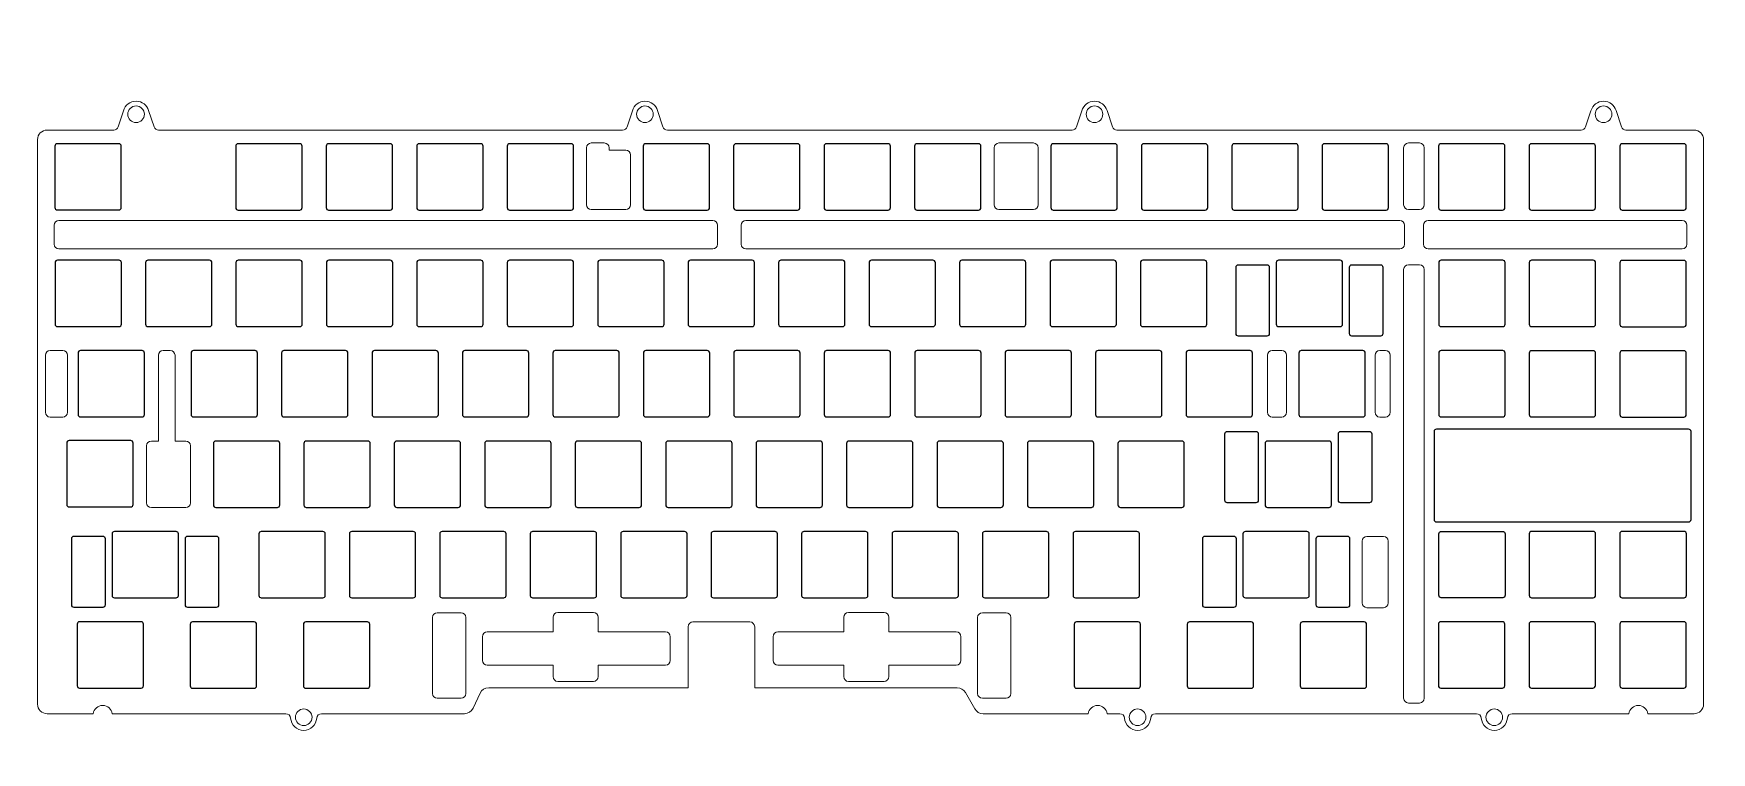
# Model space of a CAD drawing. Header units: millimetres. Extents: x -176 to 177, y -71 to 80.
import ezdxf

# ---------------------------------------------------------------- set-up
doc = ezdxf.new("R2010")
doc.units = ezdxf.units.MM
doc.header["$MEASUREMENT"] = 0

msp = doc.modelspace()

# ---------------------------------------------------------------- linework, layer by layer
at = {"color": 7, "linetype": 'Continuous', "true_color": 0xffffff}
for p, q in [((118.52, -3.3), (118.52, -21.8)), ((172.06, -2.8), (119.02, -2.8)), ((172.56, -21.8), (172.56, -3.3)), ((119.02, -22.3), (172.06, -22.3))]:
    msp.add_line(p, q, dxfattribs=at)
at = {"color": 7, "true_color": 0xffffff}
for points in [[(-157.59, 56.75, 0.414214), (-158.09, 57.25), (-171.04, 57.25, 0.414214), (-171.54, 56.75), (-171.54, 43.8, 0.414214), (-171.04, 43.3), (-158.09, 43.3, 0.414214), (-157.59, 43.8)], [(-119.55, 56.74, 0.414214), (-120.05, 57.24), (-133, 57.24, 0.414214), (-133.5, 56.74), (-133.5, 43.79, 0.414214), (-133, 43.29), (-120.05, 43.29, 0.414214), (-119.55, 43.79)], [(-100.52, 56.74, 0.414214), (-101.02, 57.24), (-113.97, 57.24, 0.414214), (-114.47, 56.74), (-114.47, 43.79, 0.414214), (-113.97, 43.29), (-101.02, 43.29, 0.414214), (-100.52, 43.79)], [(-81.48, 56.74, 0.414214), (-81.98, 57.24), (-94.93, 57.24, 0.414214), (-95.43, 56.74), (-95.43, 43.79, 0.414214), (-94.93, 43.29), (-81.98, 43.29, 0.414214), (-81.48, 43.79)], [(-62.46, 56.74, 0.414214), (-62.96, 57.24), (-75.91, 57.24, 0.414214), (-76.41, 56.74), (-76.41, 43.79, 0.414214), (-75.91, 43.29), (-62.96, 43.29, 0.414214), (-62.46, 43.79)], [(-33.86, 56.74, 0.414214), (-34.36, 57.24), (-47.31, 57.24, 0.414214), (-47.81, 56.74), (-47.81, 43.79, 0.414214), (-47.31, 43.29), (-34.36, 43.29, 0.414214), (-33.86, 43.79)], [(-14.84, 56.74, 0.414214), (-15.34, 57.24), (-28.29, 57.24, 0.414214), (-28.79, 56.74), (-28.79, 43.79, 0.414214), (-28.29, 43.29), (-15.34, 43.29, 0.414214), (-14.84, 43.79)], [(4.19, 56.74, 0.414214), (3.69, 57.24), (-9.26, 57.24, 0.414214), (-9.76, 56.74), (-9.76, 43.79, 0.414214), (-9.26, 43.29), (3.69, 43.29, 0.414214), (4.19, 43.79)], [(23.21, 56.74, 0.414214), (22.71, 57.24), (9.76, 57.24, 0.414214), (9.26, 56.74), (9.26, 43.79, 0.414214), (9.76, 43.29), (22.71, 43.29, 0.414214), (23.21, 43.79)], [(51.89, 56.74, 0.414214), (51.39, 57.24), (38.44, 57.24, 0.414214), (37.94, 56.74), (37.94, 43.79, 0.414214), (38.44, 43.29), (51.39, 43.29, 0.414214), (51.89, 43.79)], [(70.91, 56.74, 0.414214), (70.41, 57.24), (57.46, 57.24, 0.414214), (56.96, 56.74), (56.96, 43.79, 0.414214), (57.46, 43.29), (70.41, 43.29, 0.414214), (70.91, 43.79)], [(89.94, 56.74, 0.414214), (89.44, 57.24), (76.49, 57.24, 0.414214), (75.99, 56.74), (75.99, 43.79, 0.414214), (76.49, 43.29), (89.44, 43.29, 0.414214), (89.94, 43.79)], [(108.93, 56.74, 0.414214), (108.43, 57.24), (95.48, 57.24, 0.414214), (94.98, 56.74), (94.98, 43.79, 0.414214), (95.48, 43.29), (108.43, 43.29, 0.414214), (108.93, 43.79)], [(133.42, 56.74, 0.414214), (132.92, 57.24), (119.97, 57.24, 0.414214), (119.47, 56.74), (119.47, 43.79, 0.414214), (119.97, 43.29), (132.92, 43.29, 0.414214), (133.42, 43.79)], [(152.46, 56.74, 0.414214), (151.96, 57.24), (139.01, 57.24, 0.414214), (138.51, 56.74), (138.51, 43.79, 0.414214), (139.01, 43.29), (151.96, 43.29, 0.414214), (152.46, 43.79)], [(171.55, 56.74, 0.414214), (171.05, 57.24), (158.1, 57.24, 0.414214), (157.6, 56.74), (157.6, 43.79, 0.414214), (158.1, 43.29), (171.05, 43.29, 0.414214), (171.55, 43.79)], [(-157.56, 32.24, 0.414214), (-158.06, 32.74), (-171.01, 32.74, 0.414214), (-171.51, 32.24), (-171.51, 19.29, 0.414214), (-171.01, 18.79), (-158.06, 18.79, 0.414214), (-157.56, 19.29)], [(-138.53, 32.24, 0.414214), (-139.03, 32.74), (-151.98, 32.74, 0.414214), (-152.48, 32.24), (-152.48, 19.29, 0.414214), (-151.98, 18.79), (-139.03, 18.79, 0.414214), (-138.53, 19.29)], [(-119.53, 32.24, 0.414214), (-120.03, 32.74), (-132.98, 32.74, 0.414214), (-133.48, 32.24), (-133.48, 19.29, 0.414214), (-132.98, 18.79), (-120.03, 18.79, 0.414214), (-119.53, 19.29)], [(-100.5, 32.24, 0.414214), (-101, 32.74), (-113.95, 32.74, 0.414214), (-114.45, 32.24), (-114.45, 19.29, 0.414214), (-113.95, 18.79), (-101, 18.79, 0.414214), (-100.5, 19.29)], [(-81.48, 32.24, 0.414214), (-81.98, 32.74), (-94.93, 32.74, 0.414214), (-95.43, 32.24), (-95.43, 19.29, 0.414214), (-94.93, 18.79), (-81.98, 18.79, 0.414214), (-81.48, 19.29)], [(-62.46, 32.24, 0.414214), (-62.96, 32.74), (-75.91, 32.74, 0.414214), (-76.41, 32.24), (-76.41, 19.29, 0.414214), (-75.91, 18.79), (-62.96, 18.79, 0.414214), (-62.46, 19.29)], [(-43.43, 32.24, 0.414214), (-43.93, 32.74), (-56.88, 32.74, 0.414214), (-57.38, 32.24), (-57.38, 19.29, 0.414214), (-56.88, 18.79), (-43.93, 18.79, 0.414214), (-43.43, 19.29)], [(-24.41, 32.24, 0.414214), (-24.91, 32.74), (-37.86, 32.74, 0.414214), (-38.36, 32.24), (-38.36, 19.29, 0.414214), (-37.86, 18.79), (-24.91, 18.79, 0.414214), (-24.41, 19.29)], [(-5.39, 32.24, 0.414214), (-5.89, 32.74), (-18.84, 32.74, 0.414214), (-19.34, 32.24), (-19.34, 19.29, 0.414214), (-18.84, 18.79), (-5.89, 18.79, 0.414214), (-5.39, 19.29)], [(13.63, 32.24, 0.414214), (13.13, 32.74), (0.18, 32.74, 0.414214), (-0.32, 32.24), (-0.32, 19.29, 0.414214), (0.18, 18.79), (13.13, 18.79, 0.414214), (13.63, 19.29)], [(32.66, 32.24, 0.414214), (32.16, 32.74), (19.21, 32.74, 0.414214), (18.71, 32.24), (18.71, 19.29, 0.414214), (19.21, 18.79), (32.16, 18.79, 0.414214), (32.66, 19.29)], [(51.7, 32.24, 0.414214), (51.2, 32.74), (38.25, 32.74, 0.414214), (37.75, 32.24), (37.75, 19.29, 0.414214), (38.25, 18.79), (51.2, 18.79, 0.414214), (51.7, 19.29)], [(70.72, 32.24, 0.414214), (70.22, 32.74), (57.27, 32.74, 0.414214), (56.77, 32.24), (56.77, 19.29, 0.414214), (57.27, 18.79), (70.22, 18.79, 0.414214), (70.72, 19.29)], [(77.37, 31.77), (83.37, 31.77, -0.414214), (83.87, 31.27), (83.87, 17.27, -0.414214), (83.37, 16.77), (77.37, 16.77, -0.414214), (76.87, 17.27), (76.87, 31.27, -0.414214)], [(99.28, 32.24, 0.414214), (98.78, 32.74), (85.83, 32.74, 0.414214), (85.33, 32.24), (85.33, 19.29, 0.414214), (85.83, 18.79), (98.78, 18.79, 0.414214), (99.28, 19.29)], [(100.74, 31.27, -0.414214), (101.24, 31.77), (107.24, 31.77, -0.414214), (107.74, 31.27), (107.74, 17.27, -0.414214), (107.24, 16.77), (101.24, 16.77, -0.414214), (100.74, 17.27)], [(133.46, 32.24, 0.414214), (132.96, 32.74), (120.01, 32.74, 0.414214), (119.51, 32.24), (119.51, 19.29, 0.414214), (120.01, 18.79), (132.96, 18.79, 0.414214), (133.46, 19.29)], [(152.48, 32.24, 0.414214), (151.98, 32.74), (139.03, 32.74, 0.414214), (138.53, 32.24), (138.53, 19.29, 0.414214), (139.03, 18.79), (151.98, 18.79, 0.414214), (152.48, 19.29)], [(171.55, 32.2, 0.414214), (171.05, 32.7), (158.1, 32.7, 0.414214), (157.6, 32.2), (157.6, 19.25, 0.414214), (158.1, 18.75), (171.05, 18.75, 0.414214), (171.55, 19.25)], [(-152.72, 13.22, 0.414214), (-153.22, 13.72), (-166.17, 13.72, 0.414214), (-166.67, 13.22), (-166.67, 0.27, 0.414214), (-166.17, -0.23), (-153.22, -0.23, 0.414214), (-152.72, 0.27)], [(-128.95, 13.22, 0.414214), (-129.45, 13.72), (-142.4, 13.72, 0.414214), (-142.9, 13.22), (-142.9, 0.27, 0.414214), (-142.4, -0.23), (-129.45, -0.23, 0.414214), (-128.95, 0.27)], [(-109.92, 13.23, 0.414214), (-110.42, 13.73), (-123.37, 13.73, 0.414214), (-123.87, 13.23), (-123.87, 0.28, 0.414214), (-123.37, -0.22), (-110.42, -0.22, 0.414214), (-109.92, 0.28)], [(-90.9, 13.22, 0.414214), (-91.4, 13.72), (-104.35, 13.72, 0.414214), (-104.85, 13.22), (-104.85, 0.27, 0.414214), (-104.35, -0.23), (-91.4, -0.23, 0.414214), (-90.9, 0.27)], [(-71.88, 13.22, 0.414214), (-72.38, 13.72), (-85.33, 13.72, 0.414214), (-85.83, 13.22), (-85.83, 0.27, 0.414214), (-85.33, -0.23), (-72.38, -0.23, 0.414214), (-71.88, 0.27)], [(-52.86, 13.22, 0.414214), (-53.36, 13.72), (-66.31, 13.72, 0.414214), (-66.81, 13.22), (-66.81, 0.27, 0.414214), (-66.31, -0.23), (-53.36, -0.23, 0.414214), (-52.86, 0.27)], [(-33.83, 13.22, 0.414214), (-34.33, 13.72), (-47.28, 13.72, 0.414214), (-47.78, 13.22), (-47.78, 0.27, 0.414214), (-47.28, -0.23), (-34.33, -0.23, 0.414214), (-33.83, 0.27)], [(-14.81, 13.22, 0.414214), (-15.31, 13.72), (-28.26, 13.72, 0.414214), (-28.76, 13.22), (-28.76, 0.27, 0.414214), (-28.26, -0.23), (-15.31, -0.23, 0.414214), (-14.81, 0.27)], [(4.21, 13.22, 0.414214), (3.71, 13.72), (-9.24, 13.72, 0.414214), (-9.74, 13.22), (-9.74, 0.27, 0.414214), (-9.24, -0.23), (3.71, -0.23, 0.414214), (4.21, 0.27)], [(23.24, 13.22, 0.414214), (22.74, 13.72), (9.79, 13.72, 0.414214), (9.29, 13.22), (9.29, 0.27, 0.414214), (9.79, -0.23), (22.74, -0.23, 0.414214), (23.24, 0.27)], [(42.26, 13.22, 0.414214), (41.76, 13.72), (28.81, 13.72, 0.414214), (28.31, 13.22), (28.31, 0.27, 0.414214), (28.81, -0.23), (41.76, -0.23, 0.414214), (42.26, 0.27)], [(61.29, 13.22, 0.414214), (60.79, 13.72), (47.84, 13.72, 0.414214), (47.34, 13.22), (47.34, 0.27, 0.414214), (47.84, -0.23), (60.79, -0.23, 0.414214), (61.29, 0.27)], [(80.31, 13.22, 0.414214), (79.81, 13.72), (66.86, 13.72, 0.414214), (66.36, 13.22), (66.36, 0.27, 0.414214), (66.86, -0.23), (79.81, -0.23, 0.414214), (80.31, 0.27)], [(104.05, 13.22, 0.414214), (103.55, 13.72), (90.6, 13.72, 0.414214), (90.1, 13.22), (90.1, 0.27, 0.414214), (90.6, -0.23), (103.55, -0.23, 0.414214), (104.05, 0.27)], [(133.46, 13.22, 0.414214), (132.96, 13.72), (120.01, 13.72, 0.414214), (119.51, 13.22), (119.51, 0.27, 0.414214), (120.01, -0.23), (132.96, -0.23, 0.414214), (133.46, 0.27)], [(152.48, 13.21, 0.414214), (151.98, 13.71), (139.03, 13.71, 0.414214), (138.53, 13.21), (138.53, 0.26, 0.414214), (139.03, -0.24), (151.98, -0.24, 0.414214), (152.48, 0.26)], [(171.55, 13.2, 0.414214), (171.05, 13.7), (158.1, 13.7, 0.414214), (157.6, 13.2), (157.6, 0.25, 0.414214), (158.1, -0.25), (171.05, -0.25, 0.414214), (171.55, 0.25)], [(81.53, -17.78, -0.414214), (81.03, -18.28), (75.03, -18.28, -0.414214), (74.53, -17.78), (74.53, -3.78, -0.414214), (75.03, -3.28), (81.03, -3.28, -0.414214), (81.53, -3.78)], [(104.91, -18.28), (98.91, -18.28, -0.414214), (98.41, -17.78), (98.41, -3.78, -0.414214), (98.91, -3.28), (104.91, -3.28, -0.414214), (105.41, -3.78), (105.41, -17.78, -0.414214)], [(-155.1, -5.71, 0.414214), (-155.6, -5.21), (-168.55, -5.21, 0.414214), (-169.05, -5.71), (-169.05, -18.66, 0.414214), (-168.55, -19.16), (-155.6, -19.16, 0.414214), (-155.1, -18.66)], [(-124.25, -5.81, 0.414214), (-124.75, -5.31), (-137.7, -5.31, 0.414214), (-138.2, -5.81), (-138.2, -18.76, 0.414214), (-137.7, -19.26), (-124.75, -19.26, 0.414214), (-124.25, -18.76)], [(-105.23, -5.81, 0.414214), (-105.73, -5.31), (-118.68, -5.31, 0.414214), (-119.18, -5.81), (-119.18, -18.76, 0.414214), (-118.68, -19.26), (-105.73, -19.26, 0.414214), (-105.23, -18.76)], [(-86.21, -5.81, 0.414214), (-86.71, -5.31), (-99.66, -5.31, 0.414214), (-100.16, -5.81), (-100.16, -18.76, 0.414214), (-99.66, -19.26), (-86.71, -19.26, 0.414214), (-86.21, -18.76)], [(-67.19, -5.81, 0.414214), (-67.69, -5.31), (-80.64, -5.31, 0.414214), (-81.14, -5.81), (-81.14, -18.76, 0.414214), (-80.64, -19.26), (-67.69, -19.26, 0.414214), (-67.19, -18.76)], [(-48.16, -5.81, 0.414214), (-48.66, -5.31), (-61.61, -5.31, 0.414214), (-62.11, -5.81), (-62.11, -18.76, 0.414214), (-61.61, -19.26), (-48.66, -19.26, 0.414214), (-48.16, -18.76)], [(-29.12, -5.81, 0.414214), (-29.62, -5.31), (-42.57, -5.31, 0.414214), (-43.07, -5.81), (-43.07, -18.76, 0.414214), (-42.57, -19.26), (-29.62, -19.26, 0.414214), (-29.12, -18.76)], [(-10.12, -5.81, 0.414214), (-10.62, -5.31), (-23.57, -5.31, 0.414214), (-24.07, -5.81), (-24.07, -18.76, 0.414214), (-23.57, -19.26), (-10.62, -19.26, 0.414214), (-10.12, -18.76)], [(8.91, -5.81, 0.414214), (8.41, -5.31), (-4.54, -5.31, 0.414214), (-5.04, -5.81), (-5.04, -18.76, 0.414214), (-4.54, -19.26), (8.41, -19.26, 0.414214), (8.91, -18.76)], [(27.93, -5.81, 0.414214), (27.43, -5.31), (14.48, -5.31, 0.414214), (13.98, -5.81), (13.98, -18.76, 0.414214), (14.48, -19.26), (27.43, -19.26, 0.414214), (27.93, -18.76)], [(46.95, -5.81, 0.414214), (46.45, -5.31), (33.5, -5.31, 0.414214), (33, -5.81), (33, -18.76, 0.414214), (33.5, -19.26), (46.45, -19.26, 0.414214), (46.95, -18.76)], [(65.99, -5.81, 0.414214), (65.49, -5.31), (52.54, -5.31, 0.414214), (52.04, -5.81), (52.04, -18.76, 0.414214), (52.54, -19.26), (65.49, -19.26, 0.414214), (65.99, -18.76)], [(96.94, -5.81, 0.414214), (96.44, -5.31), (83.49, -5.31, 0.414214), (82.99, -5.81), (82.99, -18.76, 0.414214), (83.49, -19.26), (96.44, -19.26, 0.414214), (96.94, -18.76)], [(-145.57, -24.83, 0.414214), (-146.07, -24.33), (-159.02, -24.33, 0.414214), (-159.52, -24.83), (-159.52, -37.78, 0.414214), (-159.02, -38.28), (-146.07, -38.28, 0.414214), (-145.57, -37.78)], [(-114.68, -24.83, 0.414214), (-115.18, -24.33), (-128.13, -24.33, 0.414214), (-128.63, -24.83), (-128.63, -37.78, 0.414214), (-128.13, -38.28), (-115.18, -38.28, 0.414214), (-114.68, -37.78)], [(-95.67, -24.83, 0.414214), (-96.17, -24.33), (-109.12, -24.33, 0.414214), (-109.62, -24.83), (-109.62, -37.78, 0.414214), (-109.12, -38.28), (-96.17, -38.28, 0.414214), (-95.67, -37.78)], [(-76.65, -24.83, 0.414214), (-77.15, -24.33), (-90.1, -24.33, 0.414214), (-90.6, -24.83), (-90.6, -37.78, 0.414214), (-90.1, -38.28), (-77.15, -38.28, 0.414214), (-76.65, -37.78)], [(-57.62, -24.83, 0.414214), (-58.12, -24.33), (-71.07, -24.33, 0.414214), (-71.57, -24.83), (-71.57, -37.78, 0.414214), (-71.07, -38.28), (-58.12, -38.28, 0.414214), (-57.62, -37.78)], [(-38.6, -24.83, 0.414214), (-39.1, -24.33), (-52.05, -24.33, 0.414214), (-52.55, -24.83), (-52.55, -37.78, 0.414214), (-52.05, -38.28), (-39.1, -38.28, 0.414214), (-38.6, -37.78)], [(-19.58, -24.83, 0.414214), (-20.08, -24.33), (-33.03, -24.33, 0.414214), (-33.53, -24.83), (-33.53, -37.78, 0.414214), (-33.03, -38.28), (-20.08, -38.28, 0.414214), (-19.58, -37.78)], [(-0.55, -24.83, 0.414214), (-1.05, -24.33), (-14, -24.33, 0.414214), (-14.5, -24.83), (-14.5, -37.78, 0.414214), (-14, -38.28), (-1.05, -38.28, 0.414214), (-0.55, -37.78)], [(18.47, -24.83, 0.414214), (17.97, -24.33), (5.02, -24.33, 0.414214), (4.52, -24.83), (4.52, -37.78, 0.414214), (5.02, -38.28), (17.97, -38.28, 0.414214), (18.47, -37.78)], [(37.49, -24.83, 0.414214), (36.99, -24.33), (24.04, -24.33, 0.414214), (23.54, -24.83), (23.54, -37.78, 0.414214), (24.04, -38.28), (36.99, -38.28, 0.414214), (37.49, -37.78)], [(56.54, -24.83, 0.414214), (56.04, -24.33), (43.09, -24.33, 0.414214), (42.59, -24.83), (42.59, -37.78, 0.414214), (43.09, -38.28), (56.04, -38.28, 0.414214), (56.54, -37.78)], [(92.28, -24.83, 0.414214), (91.78, -24.33), (78.83, -24.33, 0.414214), (78.33, -24.83), (78.33, -37.78, 0.414214), (78.83, -38.28), (91.78, -38.28, 0.414214), (92.28, -37.78)], [(133.45, -37.75, -0.414214), (132.95, -38.25), (120.03, -38.25, -0.414214), (119.53, -37.75), (119.53, -24.8, -0.414214), (120.03, -24.3), (132.95, -24.3, -0.414214), (133.45, -24.8)], [(152.48, -24.8, 0.414214), (151.98, -24.3), (139.03, -24.3, 0.414214), (138.53, -24.8), (138.53, -37.75, 0.414214), (139.03, -38.25), (151.98, -38.25, 0.414214), (152.48, -37.75)], [(157.57, -24.8), (157.57, -37.75, 0.414214), (158.07, -38.25), (171.1, -38.25, 0.414214), (171.6, -37.75), (171.6, -24.8, 0.414214), (171.1, -24.3), (158.07, -24.3, 0.414214)], [(-167.49, -25.3), (-161.49, -25.3, -0.414214), (-160.99, -25.8), (-160.99, -39.8, -0.414214), (-161.49, -40.3), (-167.49, -40.3, -0.414214), (-167.99, -39.8), (-167.99, -25.8, -0.414214)], [(-144.11, -25.8, -0.414214), (-143.61, -25.3), (-137.61, -25.3, -0.414214), (-137.11, -25.8), (-137.11, -39.8, -0.414214), (-137.61, -40.3), (-143.61, -40.3, -0.414214), (-144.11, -39.8)], [(70.37, -25.3), (76.37, -25.3, -0.414214), (76.87, -25.8), (76.87, -39.8, -0.414214), (76.37, -40.3), (70.37, -40.3, -0.414214), (69.87, -39.8), (69.87, -25.8, -0.414214)], [(93.75, -25.8, -0.414214), (94.25, -25.3), (100.25, -25.3, -0.414214), (100.75, -25.8), (100.75, -39.8, -0.414214), (100.25, -40.3), (94.25, -40.3, -0.414214), (93.75, -39.8)], [(-152.91, -43.81, 0.414214), (-153.41, -43.31), (-166.36, -43.31, 0.414214), (-166.86, -43.81), (-166.86, -56.76, 0.414214), (-166.36, -57.26), (-153.41, -57.26, 0.414214), (-152.91, -56.76)], [(-129.14, -43.85, 0.414214), (-129.64, -43.35), (-142.59, -43.35, 0.414214), (-143.09, -43.85), (-143.09, -56.8, 0.414214), (-142.59, -57.3), (-129.64, -57.3, 0.414214), (-129.14, -56.8)], [(-105.33, -43.85, 0.414214), (-105.83, -43.35), (-118.78, -43.35, 0.414214), (-119.28, -43.85), (-119.28, -56.8, 0.414214), (-118.78, -57.3), (-105.83, -57.3, 0.414214), (-105.33, -56.8)], [(56.78, -43.85, 0.414214), (56.28, -43.35), (43.33, -43.35, 0.414214), (42.83, -43.85), (42.83, -56.8, 0.414214), (43.33, -57.3), (56.28, -57.3, 0.414214), (56.78, -56.8)], [(80.56, -43.85, 0.414214), (80.06, -43.35), (67.11, -43.35, 0.414214), (66.61, -43.85), (66.61, -56.8, 0.414214), (67.11, -57.3), (80.06, -57.3, 0.414214), (80.56, -56.8)], [(104.32, -43.85, 0.414214), (103.82, -43.35), (90.87, -43.35, 0.414214), (90.37, -43.85), (90.37, -56.8, 0.414214), (90.87, -57.3), (103.82, -57.3, 0.414214), (104.32, -56.8)], [(133.38, -43.81, 0.414214), (132.88, -43.31), (119.93, -43.31, 0.414214), (119.43, -43.81), (119.43, -56.76, 0.414214), (119.93, -57.26), (132.88, -57.26, 0.414214), (133.38, -56.76)], [(152.44, -43.81, 0.414214), (151.94, -43.31), (138.99, -43.31, 0.414214), (138.49, -43.81), (138.49, -56.76, 0.414214), (138.99, -57.26), (151.94, -57.26, 0.414214), (152.44, -56.76)], [(171.55, -43.81, 0.414214), (171.05, -43.31), (158.1, -43.31, 0.414214), (157.6, -43.81), (157.6, -56.76, 0.414214), (158.1, -57.26), (171.05, -57.26, 0.414214), (171.55, -56.76)]]:
    msp.add_lwpolyline(points, format="xyb", close=True, dxfattribs=at)
at = {"color": 7, "linetype": 'Continuous', "true_color": 0xffffff}
for centre, start, end in [((119.02, -3.3), 90, 180), ((172.06, -3.3), 0, 90), ((119.02, -21.8), 180, 270), ((172.06, -21.8), 270, 0)]:
    msp.add_arc(centre, 0.5, start, end, dxfattribs=at)
at = {"color": 7, "lineweight": 9, "true_color": 0xffffff}
for points, knots in [([(-82.13, -58.35), (-82.13, -58.35), (-83.59, -61.5), (-83.59, -61.5), (-83.93, -62.22), (-84.61, -62.65), (-85.4, -62.65), (-85.4, -62.65), (-115.48, -62.65), (-115.48, -62.65), (-116.01, -62.65), (-116.45, -63.06), (-116.48, -63.58), (-116.58, -65.02), (-117.77, -66.15), (-119.22, -66.15), (-120.68, -66.15), (-121.87, -65.02), (-121.97, -63.58), (-122, -63.06), (-122.44, -62.65), (-122.97, -62.65), (-122.97, -62.65), (-159.5, -62.65), (-159.5, -62.65), (-159.62, -61.66), (-160.47, -60.9), (-161.49, -60.9), (-162.5, -60.9), (-163.35, -61.66), (-163.47, -62.65), (-163.47, -62.65), (-173.2, -62.65), (-173.2, -62.65), (-174.3, -62.65), (-175.2, -61.75), (-175.2, -60.65), (-175.2, -60.65), (-175.2, 58.1), (-175.2, 58.1), (-175.2, 59.2), (-174.3, 60.1), (-173.2, 60.1), (-173.2, 60.1), (-159.18, 60.1), (-159.18, 60.1), (-158.74, 60.1), (-158.37, 60.37), (-158.23, 60.79), (-158.23, 60.79), (-157.11, 64.18), (-157.11, 64.18), (-156.79, 65.33), (-155.72, 66.18), (-154.47, 66.18), (-153.21, 66.18), (-152.16, 65.35), (-151.83, 64.2), (-151.83, 64.2), (-150.7, 60.79), (-150.7, 60.79), (-150.56, 60.37), (-150.19, 60.1), (-149.75, 60.1), (-149.75, 60.1), (-52.15, 60.1), (-52.15, 60.1), (-51.71, 60.1), (-51.34, 60.37), (-51.2, 60.79), (-51.2, 60.79), (-50.08, 64.18), (-50.08, 64.18), (-49.76, 65.33), (-48.69, 66.18), (-47.44, 66.18), (-46.19, 66.18), (-45.13, 65.35), (-44.8, 64.2), (-44.8, 64.2), (-44.8, 64.2), (-44.8, 64.2), (-44.8, 64.2), (-43.67, 60.79), (-43.67, 60.79), (-43.53, 60.37), (-43.16, 60.1), (-42.72, 60.1), (-42.72, 60.1), (42.39, 60.1), (42.39, 60.1), (42.83, 60.1), (43.2, 60.37), (43.34, 60.79), (43.34, 60.79), (44.46, 64.18), (44.46, 64.18), (44.78, 65.33), (45.85, 66.18), (47.1, 66.18), (48.35, 66.18), (49.41, 65.35), (49.74, 64.2), (49.74, 64.2), (49.74, 64.2), (49.74, 64.2), (49.74, 64.2), (50.87, 60.79), (50.87, 60.79), (51.01, 60.37), (51.38, 60.1), (51.82, 60.1), (51.82, 60.1), (149.45, 60.1), (149.45, 60.1), (149.89, 60.1), (150.26, 60.37), (150.4, 60.79), (150.4, 60.79), (151.52, 64.18), (151.52, 64.18), (151.84, 65.33), (152.91, 66.18), (154.16, 66.18), (155.41, 66.18), (156.47, 65.35), (156.8, 64.2), (156.8, 64.2), (156.8, 64.2), (156.8, 64.2), (156.8, 64.2), (157.93, 60.79), (157.93, 60.79), (158.07, 60.37), (158.44, 60.1), (158.88, 60.1), (158.88, 60.1), (173.2, 60.1), (173.2, 60.1), (174.3, 60.1), (175.2, 59.2), (175.2, 58.1), (175.2, 58.1), (175.2, -60.65), (175.2, -60.65), (175.2, -61.75), (174.3, -62.65), (173.2, -62.65), (173.2, -62.65), (163.47, -62.65), (163.47, -62.65), (163.35, -61.66), (162.5, -60.9), (161.48, -60.9), (160.47, -60.9), (159.62, -61.66), (159.5, -62.65), (159.5, -62.65), (134.94, -62.65), (134.94, -62.65), (134.41, -62.65), (133.97, -63.06), (133.94, -63.58), (133.84, -65.02), (132.65, -66.15), (131.19, -66.15), (129.74, -66.15), (128.55, -65.02), (128.45, -63.58), (128.42, -63.06), (127.98, -62.65), (127.45, -62.65), (127.45, -62.65), (59.92, -62.65), (59.92, -62.65), (59.39, -62.65), (58.95, -63.06), (58.92, -63.58), (58.82, -65.02), (57.63, -66.15), (56.17, -66.15), (54.72, -66.15), (53.53, -65.02), (53.43, -63.58), (53.4, -63.06), (52.96, -62.65), (52.43, -62.65), (52.43, -62.65), (49.75, -62.65), (49.75, -62.65), (49.63, -61.66), (48.78, -60.9), (47.77, -60.9), (46.75, -60.9), (45.9, -61.66), (45.78, -62.65), (45.78, -62.65), (23.67, -62.65), (23.67, -62.65), (22.94, -62.65), (22.31, -62.29), (21.94, -61.65), (21.94, -61.65), (19.95, -58.2), (19.95, -58.2), (19.58, -57.56), (18.95, -57.2), (18.22, -57.2), (18.22, -57.2), (-24.37, -57.2), (-24.37, -57.2), (-24.37, -57.2), (-24.37, -44.35), (-24.37, -44.35), (-24.37, -43.8), (-24.82, -43.35), (-25.37, -43.35), (-29.37, -43.35), (-33.37, -43.35), (-37.37, -43.35), (-37.92, -43.35), (-38.37, -43.8), (-38.37, -44.35), (-38.37, -44.35), (-38.37, -57.2), (-38.37, -57.2), (-38.37, -57.2), (-80.31, -57.2), (-80.31, -57.2), (-81.11, -57.2), (-81.79, -57.63), (-82.13, -58.35)], [0, 0, 0, 0, 1, 1, 1, 2, 2, 2, 3, 3, 3, 4, 4, 4, 5, 5, 5, 6, 6, 6, 7, 7, 7, 8, 8, 8, 9, 9, 9, 10, 10, 10, 11, 11, 11, 12, 12, 12, 13, 13, 13, 14, 14, 14, 15, 15, 15, 16, 16, 16, 17, 17, 17, 18, 18, 18, 19, 19, 19, 20, 20, 20, 21, 21, 21, 22, 22, 22, 23, 23, 23, 24, 24, 24, 25, 25, 25, 26, 26, 26, 27, 27, 27, 28, 28, 28, 29, 29, 29, 30, 30, 30, 31, 31, 31, 32, 32, 32, 33, 33, 33, 34, 34, 34, 35, 35, 35, 36, 36, 36, 37, 37, 37, 38, 38, 38, 39, 39, 39, 40, 40, 40, 41, 41, 41, 42, 42, 42, 43, 43, 43, 44, 44, 44, 45, 45, 45, 46, 46, 46, 47, 47, 47, 48, 48, 48, 49, 49, 49, 50, 50, 50, 51, 51, 51, 52, 52, 52, 53, 53, 53, 54, 54, 54, 55, 55, 55, 56, 56, 56, 57, 57, 57, 58, 58, 58, 59, 59, 59, 60, 60, 60, 61, 61, 61, 62, 62, 62, 63, 63, 63, 64, 64, 64, 65, 65, 65, 66, 66, 66, 67, 67, 67, 68, 68, 68, 69, 69, 69, 70, 70, 70, 71, 71, 71, 72, 72, 72, 73, 73, 73, 74, 74, 74, 75, 75, 75, 76, 76, 76, 77, 77, 77, 77]), ([(-154.47, 65.18), (-153.5, 65.18), (-152.72, 64.4), (-152.72, 63.43), (-152.72, 62.46), (-153.5, 61.68), (-154.47, 61.68), (-155.43, 61.68), (-156.22, 62.46), (-156.22, 63.43), (-156.22, 64.4), (-155.43, 65.18), (-154.47, 65.18)], [0, 0, 0, 0, 1, 1, 1, 2, 2, 2, 3, 3, 3, 4, 4, 4, 4]), ([(-47.44, 65.18), (-46.47, 65.18), (-45.69, 64.4), (-45.69, 63.43), (-45.69, 62.46), (-46.47, 61.68), (-47.44, 61.68), (-48.4, 61.68), (-49.19, 62.46), (-49.19, 63.43), (-49.19, 64.4), (-48.4, 65.18), (-47.44, 65.18)], [0, 0, 0, 0, 1, 1, 1, 2, 2, 2, 3, 3, 3, 4, 4, 4, 4]), ([(47.1, 65.18), (48.07, 65.18), (48.85, 64.4), (48.85, 63.43), (48.85, 62.46), (48.07, 61.68), (47.1, 61.68), (46.14, 61.68), (45.35, 62.46), (45.35, 63.43), (45.35, 64.4), (46.14, 65.18), (47.1, 65.18)], [0, 0, 0, 0, 1, 1, 1, 2, 2, 2, 3, 3, 3, 4, 4, 4, 4]), ([(154.16, 65.18), (155.13, 65.18), (155.91, 64.4), (155.91, 63.43), (155.91, 62.46), (155.13, 61.68), (154.16, 61.68), (153.2, 61.68), (152.41, 62.46), (152.41, 63.43), (152.41, 64.4), (153.2, 65.18), (154.16, 65.18)], [0, 0, 0, 0, 1, 1, 1, 2, 2, 2, 3, 3, 3, 4, 4, 4, 4]), ([(-58.74, 57.4), (-58.74, 57.4), (-55.99, 57.4), (-55.99, 57.4), (-55.44, 57.4), (-54.99, 56.95), (-54.99, 56.4), (-54.99, 56.4), (-54.99, 55.9), (-54.99, 55.9), (-54.99, 55.9), (-51.49, 55.9), (-51.49, 55.9), (-50.94, 55.9), (-50.49, 55.45), (-50.49, 54.9), (-50.49, 54.9), (-50.49, 44.4), (-50.49, 44.4), (-50.49, 43.85), (-50.94, 43.4), (-51.49, 43.4), (-51.49, 43.4), (-58.74, 43.4), (-58.74, 43.4), (-59.29, 43.4), (-59.74, 43.85), (-59.74, 44.4), (-59.74, 44.4), (-59.74, 56.4), (-59.74, 56.4), (-59.74, 56.95), (-59.29, 57.4), (-58.74, 57.4)], [0, 0, 0, 0, 1, 1, 1, 2, 2, 2, 3, 3, 3, 4, 4, 4, 5, 5, 5, 6, 6, 6, 7, 7, 7, 8, 8, 8, 9, 9, 9, 10, 10, 10, 11, 11, 11, 11]), ([(26.99, 57.4), (26.99, 57.4), (34.24, 57.4), (34.24, 57.4), (34.79, 57.4), (35.24, 56.95), (35.24, 56.4), (35.24, 56.4), (35.24, 44.4), (35.24, 44.4), (35.24, 43.85), (34.79, 43.4), (34.24, 43.4), (34.24, 43.4), (26.99, 43.4), (26.99, 43.4), (26.44, 43.4), (25.99, 43.85), (25.99, 44.4), (25.99, 44.4), (25.99, 56.4), (25.99, 56.4), (25.99, 56.95), (26.44, 57.4), (26.99, 57.4)], [0, 0, 0, 0, 1, 1, 1, 2, 2, 2, 3, 3, 3, 4, 4, 4, 5, 5, 5, 6, 6, 6, 7, 7, 7, 8, 8, 8, 8]), ([(113.12, 57.4), (113.12, 57.4), (115.47, 57.4), (115.47, 57.4), (116.03, 57.4), (116.47, 56.95), (116.47, 56.4), (116.47, 56.4), (116.47, 44.4), (116.47, 44.4), (116.47, 43.85), (116.03, 43.4), (115.47, 43.4), (115.47, 43.4), (113.12, 43.4), (113.12, 43.4), (112.58, 43.4), (112.12, 43.85), (112.12, 44.4), (112.12, 44.4), (112.12, 56.4), (112.12, 56.4), (112.12, 56.95), (112.58, 57.4), (113.12, 57.4)], [0, 0, 0, 0, 1, 1, 1, 2, 2, 2, 3, 3, 3, 4, 4, 4, 5, 5, 5, 6, 6, 6, 7, 7, 7, 8, 8, 8, 8]), ([(-170.7, 41.1), (-170.7, 41.1), (-33.2, 41.1), (-33.2, 41.1), (-32.65, 41.1), (-32.2, 40.65), (-32.2, 40.1), (-32.2, 40.1), (-32.2, 36.1), (-32.2, 36.1), (-32.2, 35.55), (-32.65, 35.1), (-33.2, 35.1), (-33.2, 35.1), (-170.7, 35.1), (-170.7, 35.1), (-171.25, 35.1), (-171.7, 35.55), (-171.7, 36.1), (-171.7, 36.1), (-171.7, 40.1), (-171.7, 40.1), (-171.7, 40.65), (-171.25, 41.1), (-170.7, 41.1)], [0, 0, 0, 0, 1, 1, 1, 2, 2, 2, 3, 3, 3, 4, 4, 4, 5, 5, 5, 6, 6, 6, 7, 7, 7, 8, 8, 8, 8]), ([(-26.2, 41.1), (-26.2, 41.1), (111.3, 41.1), (111.3, 41.1), (111.85, 41.1), (112.3, 40.65), (112.3, 40.1), (112.3, 40.1), (112.3, 36.1), (112.3, 36.1), (112.3, 35.55), (111.85, 35.1), (111.3, 35.1), (111.3, 35.1), (-26.2, 35.1), (-26.2, 35.1), (-26.75, 35.1), (-27.2, 35.55), (-27.2, 36.1), (-27.2, 36.1), (-27.2, 40.1), (-27.2, 40.1), (-27.2, 40.65), (-26.75, 41.1), (-26.2, 41.1)], [0, 0, 0, 0, 1, 1, 1, 2, 2, 2, 3, 3, 3, 4, 4, 4, 5, 5, 5, 6, 6, 6, 7, 7, 7, 8, 8, 8, 8]), ([(117.3, 41.1), (117.3, 41.1), (170.7, 41.1), (170.7, 41.1), (171.25, 41.1), (171.7, 40.65), (171.7, 40.1), (171.7, 40.1), (171.7, 36.1), (171.7, 36.1), (171.7, 35.55), (171.25, 35.1), (170.7, 35.1), (170.7, 35.1), (117.3, 35.1), (117.3, 35.1), (116.75, 35.1), (116.3, 35.55), (116.3, 36.1), (116.3, 36.1), (116.3, 40.1), (116.3, 40.1), (116.3, 40.65), (116.75, 41.1), (117.3, 41.1)], [0, 0, 0, 0, 1, 1, 1, 2, 2, 2, 3, 3, 3, 4, 4, 4, 5, 5, 5, 6, 6, 6, 7, 7, 7, 8, 8, 8, 8]), ([(113.12, 31.8), (113.12, 31.8), (115.47, 31.8), (115.47, 31.8), (116.03, 31.8), (116.47, 31.35), (116.47, 30.8), (116.47, 30.8), (116.47, -59.4), (116.47, -59.4), (116.47, -59.95), (116.03, -60.4), (115.47, -60.4), (115.47, -60.4), (113.12, -60.4), (113.12, -60.4), (112.58, -60.4), (112.12, -59.95), (112.12, -59.4), (112.12, -59.4), (112.12, 30.8), (112.12, 30.8), (112.12, 31.35), (112.58, 31.8), (113.12, 31.8)], [0, 0, 0, 0, 1, 1, 1, 2, 2, 2, 3, 3, 3, 4, 4, 4, 5, 5, 5, 6, 6, 6, 7, 7, 7, 8, 8, 8, 8]), ([(-172.54, 13.75), (-172.54, 13.75), (-169.89, 13.75), (-169.89, 13.75), (-169.34, 13.75), (-168.89, 13.3), (-168.89, 12.75), (-168.89, 12.75), (-168.89, 0.75), (-168.89, 0.75), (-168.89, 0.2), (-169.34, -0.25), (-169.89, -0.25), (-169.89, -0.25), (-172.54, -0.25), (-172.54, -0.25), (-173.09, -0.25), (-173.54, 0.2), (-173.54, 0.75), (-173.54, 0.75), (-173.54, 12.75), (-173.54, 12.75), (-173.54, 13.3), (-173.09, 13.75), (-172.54, 13.75)], [0, 0, 0, 0, 1, 1, 1, 2, 2, 2, 3, 3, 3, 4, 4, 4, 5, 5, 5, 6, 6, 6, 7, 7, 7, 8, 8, 8, 8]), ([(-148.78, 13.75), (-148.78, 13.75), (-147.28, 13.75), (-147.28, 13.75), (-146.73, 13.75), (-146.28, 13.3), (-146.28, 12.75), (-146.28, 12.75), (-146.28, -5.3), (-146.28, -5.3), (-146.28, -5.3), (-144.01, -5.3), (-144.01, -5.3), (-143.46, -5.3), (-143.01, -5.75), (-143.01, -6.3), (-143.01, -6.3), (-143.01, -18.3), (-143.01, -18.3), (-143.01, -18.85), (-143.46, -19.3), (-144.01, -19.3), (-144.01, -19.3), (-151.26, -19.3), (-151.26, -19.3), (-151.81, -19.3), (-152.26, -18.85), (-152.26, -18.3), (-152.26, -18.3), (-152.26, -6.3), (-152.26, -6.3), (-152.26, -5.75), (-151.81, -5.3), (-151.26, -5.3), (-151.26, -5.3), (-149.78, -5.3), (-149.78, -5.3), (-149.78, -5.3), (-149.78, 12.75), (-149.78, 12.75), (-149.78, 13.3), (-149.33, 13.75), (-148.78, 13.75)], [0, 0, 0, 0, 1, 1, 1, 2, 2, 2, 3, 3, 3, 4, 4, 4, 5, 5, 5, 6, 6, 6, 7, 7, 7, 8, 8, 8, 9, 9, 9, 10, 10, 10, 11, 11, 11, 12, 12, 12, 13, 13, 13, 14, 14, 14, 14]), ([(84.48, 13.75), (84.48, 13.75), (86.48, 13.75), (86.48, 13.75), (87.03, 13.75), (87.48, 13.3), (87.48, 12.75), (87.48, 12.75), (87.48, 0.75), (87.48, 0.75), (87.48, 0.2), (87.03, -0.25), (86.48, -0.25), (86.48, -0.25), (84.48, -0.25), (84.48, -0.25), (83.93, -0.25), (83.48, 0.2), (83.48, 0.75), (83.48, 0.75), (83.48, 12.75), (83.48, 12.75), (83.48, 13.3), (83.93, 13.75), (84.48, 13.75)], [0, 0, 0, 0, 1, 1, 1, 2, 2, 2, 3, 3, 3, 4, 4, 4, 5, 5, 5, 6, 6, 6, 7, 7, 7, 8, 8, 8, 8]), ([(107.1, 13.75), (107.1, 13.75), (108.3, 13.75), (108.3, 13.75), (108.85, 13.75), (109.3, 13.3), (109.3, 12.75), (109.3, 12.75), (109.3, 0.75), (109.3, 0.75), (109.3, 0.2), (108.85, -0.25), (108.3, -0.25), (108.3, -0.25), (107.1, -0.25), (107.1, -0.25), (106.55, -0.25), (106.1, 0.2), (106.1, 0.75), (106.1, 0.75), (106.1, 12.75), (106.1, 12.75), (106.1, 13.3), (106.55, 13.75), (107.1, 13.75)], [0, 0, 0, 0, 1, 1, 1, 2, 2, 2, 3, 3, 3, 4, 4, 4, 5, 5, 5, 6, 6, 6, 7, 7, 7, 8, 8, 8, 8]), ([(104.4, -25.35), (104.4, -25.35), (107.9, -25.35), (107.9, -25.35), (108.45, -25.35), (108.9, -25.8), (108.9, -26.35), (108.9, -26.35), (108.9, -39.35), (108.9, -39.35), (108.9, -39.9), (108.45, -40.35), (107.9, -40.35), (107.9, -40.35), (104.4, -40.35), (104.4, -40.35), (103.85, -40.35), (103.4, -39.9), (103.4, -39.35), (103.4, -39.35), (103.4, -26.35), (103.4, -26.35), (103.4, -25.8), (103.85, -25.35), (104.4, -25.35)], [0, 0, 0, 0, 1, 1, 1, 2, 2, 2, 3, 3, 3, 4, 4, 4, 5, 5, 5, 6, 6, 6, 7, 7, 7, 8, 8, 8, 8]), ([(-91.12, -41.4), (-91.12, -41.4), (-86.12, -41.4), (-86.12, -41.4), (-85.57, -41.4), (-85.12, -41.85), (-85.12, -42.4), (-85.12, -42.4), (-85.12, -58.4), (-85.12, -58.4), (-85.12, -58.95), (-85.57, -59.4), (-86.12, -59.4), (-86.12, -59.4), (-91.12, -59.4), (-91.12, -59.4), (-91.67, -59.4), (-92.12, -58.95), (-92.12, -58.4), (-92.12, -58.4), (-92.12, -42.4), (-92.12, -42.4), (-92.12, -41.85), (-91.67, -41.4), (-91.12, -41.4)], [0, 0, 0, 0, 1, 1, 1, 2, 2, 2, 3, 3, 3, 4, 4, 4, 5, 5, 5, 6, 6, 6, 7, 7, 7, 8, 8, 8, 8]), ([(-65.78, -41.35), (-65.78, -41.35), (-58.28, -41.35), (-58.28, -41.35), (-57.73, -41.35), (-57.28, -41.81), (-57.28, -42.35), (-57.28, -42.35), (-57.28, -45.45), (-57.28, -45.45), (-57.28, -45.45), (-43.12, -45.45), (-43.12, -45.45), (-42.57, -45.45), (-42.12, -45.9), (-42.12, -46.45), (-42.12, -46.45), (-42.12, -51.45), (-42.12, -51.45), (-42.12, -52), (-42.57, -52.45), (-43.12, -52.45), (-43.12, -52.45), (-57.28, -52.45), (-57.28, -52.45), (-57.28, -52.45), (-57.28, -54.85), (-57.28, -54.85), (-57.28, -55.4), (-57.73, -55.85), (-58.28, -55.85), (-58.28, -55.85), (-65.78, -55.85), (-65.78, -55.85), (-66.33, -55.85), (-66.78, -55.4), (-66.78, -54.85), (-66.78, -54.85), (-66.78, -52.45), (-66.78, -52.45), (-66.78, -52.45), (-80.62, -52.45), (-80.62, -52.45), (-81.17, -52.45), (-81.62, -52), (-81.62, -51.45), (-81.62, -51.45), (-81.62, -46.45), (-81.62, -46.45), (-81.62, -45.9), (-81.17, -45.45), (-80.62, -45.45), (-80.62, -45.45), (-66.78, -45.45), (-66.78, -45.45), (-66.78, -45.45), (-66.78, -42.35), (-66.78, -42.35), (-66.78, -41.8), (-66.33, -41.35), (-65.78, -41.35)], [0, 0, 0, 0, 1, 1, 1, 2, 2, 2, 3, 3, 3, 4, 4, 4, 5, 5, 5, 6, 6, 6, 7, 7, 7, 8, 8, 8, 9, 9, 9, 10, 10, 10, 11, 11, 11, 12, 12, 12, 13, 13, 13, 14, 14, 14, 15, 15, 15, 16, 16, 16, 17, 17, 17, 18, 18, 18, 19, 19, 19, 20, 20, 20, 20]), ([(-19.48, -45.45), (-19.48, -45.45), (-5.64, -45.45), (-5.64, -45.45), (-5.64, -45.45), (-5.64, -42.35), (-5.64, -42.35), (-5.64, -41.8), (-5.19, -41.35), (-4.64, -41.35), (-4.64, -41.35), (2.86, -41.35), (2.86, -41.35), (3.41, -41.35), (3.86, -41.8), (3.86, -42.35), (3.86, -42.35), (3.86, -45.45), (3.86, -45.45), (3.86, -45.45), (18.02, -45.45), (18.02, -45.45), (18.57, -45.45), (19.02, -45.9), (19.02, -46.45), (19.02, -46.45), (19.02, -51.45), (19.02, -51.45), (19.02, -52), (18.57, -52.45), (18.02, -52.45), (18.02, -52.45), (3.86, -52.45), (3.86, -52.45), (3.86, -52.45), (3.86, -54.85), (3.86, -54.85), (3.86, -55.4), (3.41, -55.85), (2.86, -55.85), (2.86, -55.85), (-4.64, -55.85), (-4.64, -55.85), (-5.19, -55.85), (-5.64, -55.4), (-5.64, -54.85), (-5.64, -54.85), (-5.64, -52.45), (-5.64, -52.45), (-5.64, -52.45), (-19.48, -52.45), (-19.48, -52.45), (-20.03, -52.45), (-20.48, -52), (-20.48, -51.45), (-20.48, -51.45), (-20.48, -46.45), (-20.48, -46.45), (-20.48, -45.9), (-20.03, -45.45), (-19.48, -45.45)], [0, 0, 0, 0, 1, 1, 1, 2, 2, 2, 3, 3, 3, 4, 4, 4, 5, 5, 5, 6, 6, 6, 7, 7, 7, 8, 8, 8, 9, 9, 9, 10, 10, 10, 11, 11, 11, 12, 12, 12, 13, 13, 13, 14, 14, 14, 15, 15, 15, 16, 16, 16, 17, 17, 17, 18, 18, 18, 19, 19, 19, 20, 20, 20, 20]), ([(23.52, -41.4), (23.52, -41.4), (28.52, -41.4), (28.52, -41.4), (29.07, -41.4), (29.52, -41.85), (29.52, -42.4), (29.52, -42.4), (29.52, -58.4), (29.52, -58.4), (29.52, -58.95), (29.07, -59.4), (28.52, -59.4), (28.52, -59.4), (23.52, -59.4), (23.52, -59.4), (22.97, -59.4), (22.52, -58.95), (22.52, -58.4), (22.52, -58.4), (22.52, -42.4), (22.52, -42.4), (22.52, -41.85), (22.97, -41.4), (23.52, -41.4)], [0, 0, 0, 0, 1, 1, 1, 2, 2, 2, 3, 3, 3, 4, 4, 4, 5, 5, 5, 6, 6, 6, 7, 7, 7, 8, 8, 8, 8]), ([(-119.22, -61.65), (-118.26, -61.65), (-117.47, -62.43), (-117.47, -63.4), (-117.47, -64.37), (-118.26, -65.15), (-119.22, -65.15), (-120.19, -65.15), (-120.97, -64.37), (-120.97, -63.4), (-120.97, -62.43), (-120.19, -61.65), (-119.22, -61.65)], [0, 0, 0, 0, 1, 1, 1, 2, 2, 2, 3, 3, 3, 4, 4, 4, 4]), ([(56.17, -61.65), (57.14, -61.65), (57.92, -62.43), (57.92, -63.4), (57.92, -64.37), (57.14, -65.15), (56.17, -65.15), (55.21, -65.15), (54.42, -64.37), (54.42, -63.4), (54.42, -62.43), (55.21, -61.65), (56.17, -61.65)], [0, 0, 0, 0, 1, 1, 1, 2, 2, 2, 3, 3, 3, 4, 4, 4, 4]), ([(131.19, -61.65), (132.16, -61.65), (132.94, -62.43), (132.94, -63.4), (132.94, -64.37), (132.16, -65.15), (131.19, -65.15), (130.23, -65.15), (129.44, -64.37), (129.44, -63.4), (129.44, -62.43), (130.23, -61.65), (131.19, -61.65)], [0, 0, 0, 0, 1, 1, 1, 2, 2, 2, 3, 3, 3, 4, 4, 4, 4])]:
    msp.add_open_spline(points, degree=3, knots=knots, dxfattribs=at)
msp.add_open_spline([(-151.83, 64.2), (-151.83, 64.2), (-151.83, 64.2), (-151.83, 64.2)], degree=3, dxfattribs=at)

doc.saveas('drawing.dxf')
